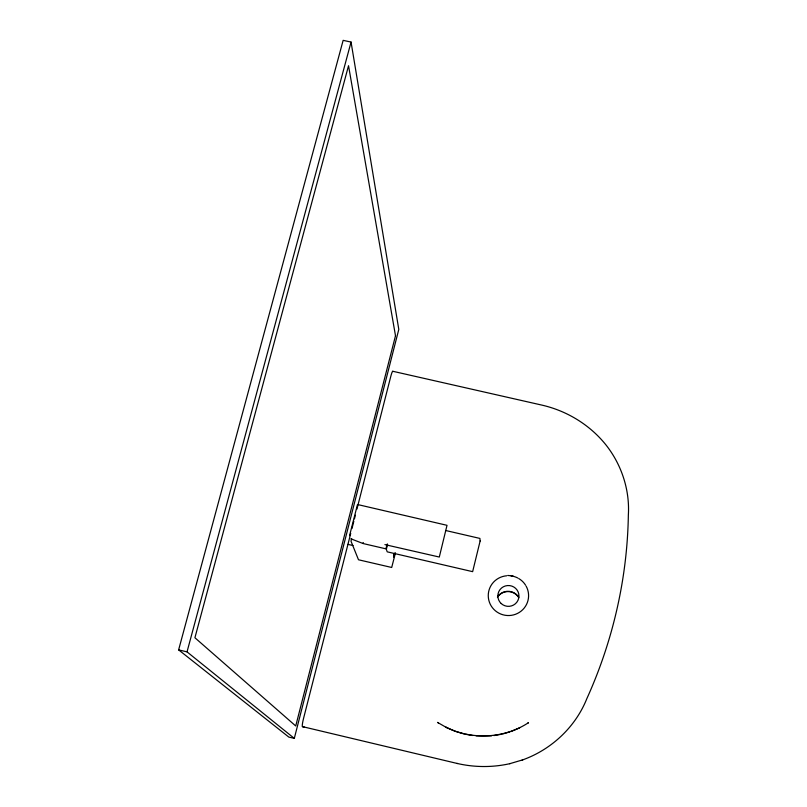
<?xml version="1.0" encoding="UTF-8"?>
<svg xmlns="http://www.w3.org/2000/svg" width="807" height="807" viewBox="0 0 807 807"><rect width="100%" height="100%" fill="white"/><g stroke="black" fill="none" stroke-linecap="round" stroke-linejoin="round"><path stroke-width="1.21" d="M393.634 556.911L394.129 554.338M394.028 555.932C393.009 558.273 394.966 551.927 394.562 553.874M393.998 555.569L394.684 553.431M394.058 555.377L394.512 554.076M394.209 555.075L394.391 554.409M393.574 556.79L393.866 555.468M480.155 540.892L472.64 571.659L387.199 551.837L386.341 549.315L387.572 544.432M387.32 543.938L385.847 548.821L363.069 543.535L350.853 538.794M395.48 552.805L391.698 567.472L358.5 559.776L351.015 541.235L351.63 538.683M363.059 543.323L363.261 542.516M294.303 738.385L398.799 329.397L351.055 42.065L343.146 40.35L178.629 649.877L288.825 737.084L294.303 738.385L187.032 651.864L178.629 649.877M349.552 535.666L357.44 504.738M350.722 533.447L303.523 718.523A7.636 0.908 -76.2 0 0 302.403 726.603M351.963 528.575L353.829 521.272M354.455 518.84L355.383 515.189M356.936 509.096L390.79 376.385A7.334 0.847 -77.5 0 1 392.928 371.573M187.032 651.864L351.055 42.065M394.502 553.521L394.643 553.158M384.919 544.614L439.301 557.042L447.017 525.317L357.733 504.567M527.748 723.193L528.484 722.689C504.234 738.657 471.742 740.16 445.878 727.178L455.299 731.334L464.398 734.047M522.19 760.023L522.825 759.831C551.463 749.501 575.502 727.036 586.83 698.67C612.906 641.111 627.332 578.347 628.35 515.128L628.36 514.927C629.853 489.95 621.602 464.842 606.188 445.202L606.087 445.081C590.099 425.007 567.15 410.945 542.193 405.175L392.767 371.27M511.033 731.515L519.658 727.833M456.974 763.412L457.519 763.533C474.637 767.447 492.522 767.538 509.661 763.715L510.074 763.593M503.134 733.845L509.913 731.848M509.661 763.715L522.825 759.831M493.854 735.57L502.004 734.168M491.503 735.833L476.12 735.853M507.785 575.452L513.01 575.976M465.558 734.259L472.579 735.5M445.656 530.502L479.893 538.42L480.155 541.013M394.23 554.58L394.199 555.176M347.938 544.372L353.022 545.552M304.249 727.057L302.403 726.613L457.519 763.533M446.584 727.601L437.535 722.396L438.383 722.901M526.073 586.013A20.175 19.923 4.2 0 1 515.623 614.248A20.175 19.923 4.2 0 1 488.76 600.025A20.175 19.923 4.2 0 1 506.725 575.774M510.932 575.865A20.175 19.923 4.2 0 1 517.923 578.074M518.83 578.589A20.175 19.923 4.2 0 1 525.539 585.115M497.475 596.898A12.609 12.458 4.5 0 1 518.719 597.18M497.465 597.18A12.599 12.448 4.6 0 1 518.699 597.452M395.501 335.762L295.735 725.977L194.911 637.752L348.533 65.71L395.501 335.762M501.197 603.535A10.552 10.41 4.3 0 0 518.679 598.33A10.552 10.41 4.3 0 0 505.333 585.973A10.552 10.41 4.3 0 0 501.197 603.535"/></g></svg>
